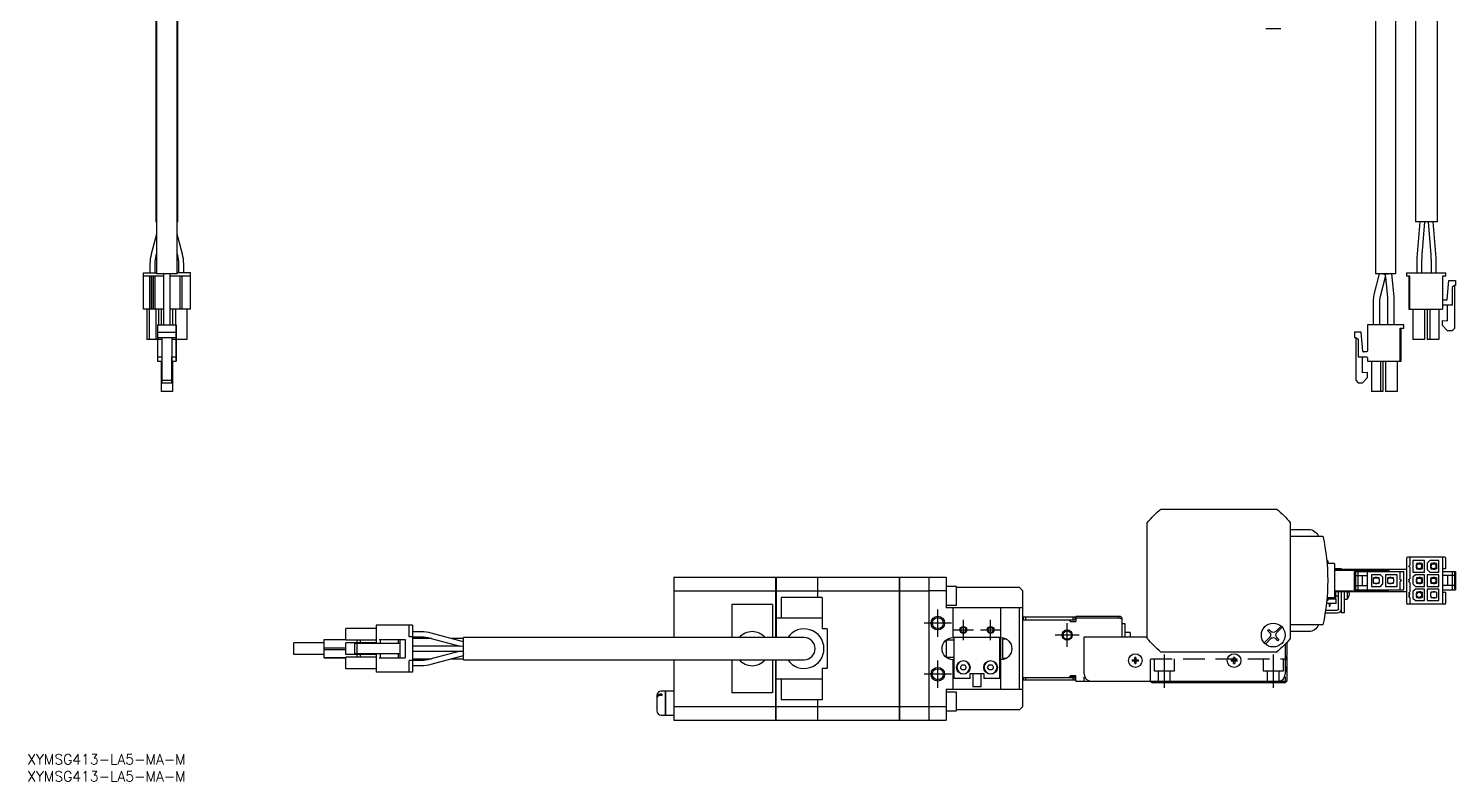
# Model space of a CAD drawing. Extents: x 0 to 864, y -8 to 489.
# Drawn here: x 0.4 to 419.4, y -8 to 213.1 of the extents above; entities that cross this region are included whole.
import ezdxf

# ---------------------------------------------------------------- set-up
doc = ezdxf.new("R2010")
doc.units = 0
doc.header["$LTSCALE"] = 0.5
doc.linetypes.add('CENTER', pattern=[50.8, 31.75, -6.35, 6.35, -6.35])
doc.linetypes.add('DASHED', pattern=[19.05, 12.7, -6.35])
for name, color, linetype in [('MSM_CENTER', 1, 'CENTER'), ('MSM_CONTINUOUS', 7, 'CONTINUOUS'), ('MSM_DASHED', 4, 'DASHED'), ('MSM_NARROW', 5, 'CONTINUOUS'), ('MSM_PART_NUMBER', 7, 'CONTINUOUS')]:
    doc.layers.add(name, color=color, linetype=linetype)
doc.styles.get("Standard").update_dxf_attribs({"font": 'txt.shx', "height": 1, "bigfont": 'bigfont.shx'})

msp = doc.modelspace()

# ---------------------------------------------------------------- linework, layer by layer
at = {"layer": 'MSM_CENTER'}
for p, q in [((267.38, 34.5), (267.38, 42.5)), ((271.38, 38.5), (263.38, 38.5)), ((274.88, 33.5), (274.88, 39.5)), ((282.88, 33.5), (282.88, 39.5)), ((305.38, 31.5), (305.38, 38.5)), ((271.88, 36.5), (277.88, 36.5)), ((279.88, 36.5), (285.88, 36.5)), ((308.88, 35), (301.88, 35)), ((267.38, 19.5), (267.38, 27.5)), ((333.88, 29.3), (333.88, 19.5)), ((365.88, 29.3), (365.88, 19.5)), ((271.38, 23.5), (263.38, 23.5))]:
    msp.add_line(p, q, dxfattribs=at)
at = {"layer": 'MSM_CONTINUOUS'}
for p, q in [((407.63, 243.36), (407.63, 156.36)), ((414.13, 156.36), (414.13, 243.36)), ((395.88, 236.11), (395.88, 141.11)), ((401.88, 141.11), (401.88, 236.11)), ((37.75, 218.11), (37.75, 156.36)), ((38, 218.11), (38, 141.11)), ((44, 141.11), (44, 218.11)), ((44.25, 156.36), (44.25, 218.11)), ((363.68, 213.11), (368.08, 213.11)), ((38, 156.36), (37.75, 156.36)), ((44.25, 156.36), (44, 156.36)), ((414.13, 156.36), (407.63, 156.36)), ((408.88, 156.36), (408.04, 145.81)), ((409.61, 146.62), (410.38, 156.3)), ((411.38, 156.3), (412.11, 146.62)), ((413.67, 145.79), (412.88, 156.36)), ((38, 152.73), (36.43, 146.87)), ((45.57, 146.87), (44, 152.73)), ((37.88, 146.49), (38, 146.94)), ((44, 146.94), (44.12, 146.48)), ((45.57, 146.87), (45.57, 146.87)), ((36.05, 143.99), (36.05, 141.36)), ((37.55, 141.36), (37.55, 143.99)), ((44.45, 143.99), (44.45, 141.36)), ((45.95, 141.36), (45.95, 143.99)), ((408, 144.96), (408, 141.36)), ((409.5, 143.99), (409.61, 146.62)), ((409.5, 141.36), (409.5, 143.99)), ((412.11, 146.62), (412.2, 143.99)), ((412.2, 143.99), (412.2, 141.36)), ((413.7, 141.36), (413.7, 144.98)), ((34.1, 141.36), (38, 141.36)), ((34.1, 130.66), (34.1, 141.36)), ((40, 140.36), (34.1, 140.36)), ((36, 130.66), (36, 140.36)), ((36.5, 130.66), (36.5, 140.36)), ((36.55, 130.66), (36.55, 140.36)), ((37.05, 130.66), (37.05, 140.36)), ((37.1, 130.66), (37.1, 140.36)), ((37.6, 130.66), (37.6, 140.36)), ((44, 141.11), (38, 141.11)), ((40, 141.11), (40, 134.73)), ((42, 134.73), (42, 141.11)), ((42, 134.2), (42, 141.11)), ((47.9, 140.36), (42, 140.36)), ((47.9, 141.36), (44, 141.36)), ((44.95, 130.66), (44.95, 140.36)), ((45.45, 130.66), (45.45, 140.36)), ((47.9, 130.66), (47.9, 141.36)), ((397, 141.11), (395.4, 134.98)), ((401.88, 141.11), (395.88, 141.11)), ((397.33, 134.48), (398.82, 140.16)), ((398.03, 141.11), (398.87, 140.89)), ((398.74, 140.92), (398.03, 141.11)), ((398.73, 141.01), (399.73, 141.11)), ((398.73, 141.01), (398.74, 140.92)), ((398.74, 140.92), (398.87, 140.89)), ((398.87, 140.89), (398.74, 140.92)), ((398.82, 140.16), (398.87, 140.89)), ((398.82, 140.16), (399.4, 134.11)), ((401.39, 134.3), (400.73, 141.11)), ((404.98, 141.36), (404.98, 140.36)), ((404.98, 141.36), (416.58, 141.36)), ((405.98, 140.36), (404.98, 140.36)), ((405.73, 140.36), (405.73, 130.66)), ((405.98, 130.66), (405.98, 140.36)), ((416.58, 140.36), (415.58, 140.36)), ((415.58, 140.36), (415.58, 130.66)), ((416.58, 140.36), (416.58, 141.36)), ((416.98, 133.59), (417.47, 139.16)), ((417.47, 139.16), (419.38, 139.16)), ((419.38, 139.16), (419.38, 137.66)), ((40, 134.73), (40, 133.47)), ((42, 133.47), (42, 134.73)), ((42, 134.01), (42, 134.2)), ((395.4, 134.98), (395.2, 133.47)), ((397.2, 133.47), (397.33, 134.48)), ((399.4, 134.11), (399.4, 134.01)), ((401.4, 134.01), (401.39, 134.3)), ((419.08, 137.66), (418.38, 137.16)), ((418.38, 137.16), (418.38, 131.91)), ((419.38, 137.66), (419.08, 137.66)), ((419.08, 137.66), (419.08, 125.06)), ((40, 130.66), (34.1, 130.66)), ((35.1, 130.66), (35.1, 121.76)), ((35.85, 130.66), (35.85, 121.76)), ((37.75, 130.66), (37.75, 121.76)), ((38.5, 130.66), (38.5, 126.11)), ((39.3, 130.66), (39.3, 126.11)), ((40, 133.47), (40, 126.11)), ((42, 126.11), (42, 134.01)), ((42, 126.11), (42, 133.47)), ((47.9, 130.66), (42, 130.66)), ((42.7, 130.66), (42.7, 126.11)), ((43.5, 130.66), (43.5, 126.11)), ((46.9, 130.66), (46.9, 121.76)), ((395.2, 133.47), (395.2, 126.11)), ((397.2, 126.11), (397.2, 133.47)), ((399.4, 134.01), (399.4, 126.11)), ((401.4, 126.11), (401.4, 134.01)), ((405.73, 130.66), (415.58, 130.66)), ((406.88, 130.66), (406.88, 121.76)), ((410.28, 130.66), (410.28, 121.76)), ((411.08, 130.66), (411.08, 121.76)), ((411.83, 130.66), (411.83, 121.76)), ((414.48, 130.66), (414.48, 121.76)), ((415.88, 133.41), (416.78, 133.41)), ((418.38, 131.91), (415.88, 131.91)), ((417.08, 127.23), (417.08, 131.91)), ((38.3, 126.11), (43.7, 126.11)), ((38.3, 126.11), (38.3, 123.91)), ((43.7, 126.11), (43.7, 118.46)), ((43.7, 125.11), (43.7, 126.11)), ((393.58, 126.11), (393.58, 118.46)), ((404.18, 126.11), (393.58, 126.11)), ((404.18, 125.11), (404.18, 126.11)), ((404.18, 125.11), (404.18, 126.11)), ((415.58, 125.86), (415.58, 127.36)), ((415.58, 127.36), (417.08, 127.23)), ((417.08, 124.36), (415.58, 125.86)), ((38.3, 121.76), (35.1, 121.76)), ((38.3, 123.91), (38.3, 122.41)), ((38.3, 123.91), (43.7, 123.91)), ((38.3, 122.41), (43.7, 122.41)), ((38.3, 122.41), (38.3, 121.91)), ((38.3, 121.91), (39.5, 121.91)), ((38.3, 121.91), (38.3, 116.66)), ((39.5, 122.41), (39.5, 109.81)), ((42.5, 122.41), (42.5, 121.91)), ((42.5, 122.41), (42.5, 109.81)), ((42.5, 121.91), (43.7, 121.91)), ((42.5, 121.91), (42.5, 116.66)), ((43.7, 115.41), (43.7, 125.11)), ((43.7, 123.91), (43.7, 122.41)), ((43.7, 118.34), (43.7, 123.91)), ((43.7, 122.41), (43.7, 121.91)), ((43.7, 121.91), (43.7, 116.66)), ((46.9, 121.76), (43.7, 121.76)), ((389.78, 123.91), (389.78, 122.41)), ((391.69, 123.91), (389.78, 123.91)), ((389.78, 122.41), (390.08, 122.41)), ((390.08, 122.41), (390.78, 121.91)), ((390.08, 122.41), (390.08, 109.81)), ((390.78, 121.91), (390.78, 116.66)), ((392.18, 118.34), (391.69, 123.91)), ((392.18, 118.34), (391.69, 123.91)), ((403.18, 125.11), (404.18, 125.11)), ((403.18, 115.41), (403.18, 125.11)), ((403.18, 115.41), (403.18, 125.11)), ((403.43, 115.41), (403.43, 125.11)), ((410.28, 121.76), (406.88, 121.76)), ((414.48, 121.76), (411.08, 121.76)), ((418.38, 124.36), (417.08, 124.36)), ((419.08, 125.06), (418.38, 124.36)), ((43.7, 118.46), (43.7, 118.16)), ((43.7, 118.16), (43.7, 118.34)), ((392.18, 118.34), (392.08, 119.49)), ((392.18, 118.34), (392.08, 119.49)), ((392.08, 119.49), (392.08, 119.49)), ((393.28, 118.16), (392.38, 118.16)), ((38.3, 116.66), (39.5, 116.66)), ((38.3, 116.66), (38.3, 116.36)), ((38.3, 116.36), (38.3, 115.41)), ((38.3, 115.41), (39.5, 115.41)), ((39.3, 115.41), (39.3, 106.51)), ((42.5, 111.98), (42.5, 116.66)), ((42.5, 116.66), (43.7, 116.66)), ((42.5, 116.36), (42.5, 116.66)), ((42.5, 115.41), (43.7, 115.41)), ((42.7, 115.41), (42.7, 106.51)), ((42.7, 115.41), (42.7, 106.51)), ((42.7, 115.41), (42.7, 106.51)), ((43.7, 116.66), (43.7, 116.36)), ((43.7, 116.36), (43.7, 115.41)), ((390.78, 116.66), (393.28, 116.66)), ((392.08, 111.98), (392.08, 116.66)), ((392.08, 111.98), (392.08, 116.66)), ((393.58, 116.36), (393.58, 115.41)), ((393.58, 115.41), (403.18, 115.41)), ((394.68, 115.41), (394.68, 106.51)), ((397.33, 115.41), (397.33, 106.51)), ((398.08, 115.41), (398.08, 106.51)), ((398.08, 115.41), (398.08, 106.51)), ((398.88, 115.41), (398.88, 106.51)), ((402.28, 115.41), (402.28, 106.51)), ((402.28, 115.41), (402.28, 106.51)), ((403.18, 115.41), (403.43, 115.41)), ((39.5, 109.81), (39.5, 109.11)), ((39.5, 109.81), (42.5, 109.81)), ((39.5, 109.11), (42.5, 109.11)), ((42.5, 112.11), (42.5, 111.98)), ((42.5, 110.61), (42.5, 112.11)), ((42.5, 109.11), (42.5, 110.61)), ((42.5, 109.81), (42.5, 109.11)), ((390.08, 109.81), (390.78, 109.11)), ((390.78, 109.11), (392.08, 109.11)), ((393.58, 112.11), (392.08, 111.98)), ((392.08, 109.11), (393.58, 110.61)), ((392.08, 109.11), (393.58, 110.61)), ((393.58, 110.61), (393.58, 112.11)), ((393.58, 110.61), (393.58, 112.11)), ((42.7, 106.51), (39.3, 106.51)), ((398.08, 106.51), (394.68, 106.51)), ((402.28, 106.51), (398.88, 106.51)), ((332.88, 72), (332.75, 71.87)), ((332.91, 72), (366.85, 72)), ((367.01, 71.87), (366.88, 72)), ((329.01, 68.13), (328.88, 68)), ((328.88, 34.03), (328.88, 67.97)), ((370.88, 68), (370.75, 68.13)), ((370.88, 67.97), (370.88, 34.03)), ((370.88, 66), (376.3, 66)), ((370.88, 64), (380.45, 64)), ((381.88, 56.82), (381.59, 56.82)), ((383.88, 56), (381.67, 56)), ((381.88, 56.82), (381.88, 56)), ((383.88, 56), (383.88, 46)), ((383.88, 54.5), (385.48, 54.5)), ((404.98, 57.6), (404.98, 44.4)), ((416.28, 57.9), (405.28, 57.9)), ((405.98, 57.9), (405.98, 55.45)), ((405.98, 54.95), (405.98, 51.52)), ((406.88, 56.9), (406.88, 53.5)), ((410.28, 56.9), (406.88, 56.9)), ((408.25, 55.95), (407.88, 55.57)), ((407.88, 55.57), (407.88, 54.82)), ((407.88, 54.82), (408.25, 54.45)), ((408.63, 56), (407.98, 56)), ((407.98, 56), (407.98, 55.67)), ((407.98, 54.72), (407.98, 54.4)), ((408.04, 54.99), (408.17, 54.54)), ((409.63, 55.95), (408.25, 55.95)), ((409.13, 56.1), (408.63, 56.1)), ((408.63, 56.1), (408.63, 55.95)), ((409.13, 56.1), (409.13, 55.95)), ((409.63, 56), (409.13, 56)), ((409.63, 54.89), (409.47, 55.41)), ((409.63, 56), (409.63, 54.4)), ((410.28, 53.5), (410.28, 56.9)), ((411.83, 56.9), (411.08, 56.15)), ((411.08, 56.15), (411.08, 54.25)), ((414.48, 56.9), (411.83, 56.9)), ((412.45, 55.95), (412.08, 55.57)), ((412.08, 55.57), (412.08, 54.82)), ((412.23, 55.4), (412.08, 54.86)), ((412.08, 54.82), (412.45, 54.45)), ((412.83, 56), (412.18, 56)), ((412.18, 56), (412.18, 55.67)), ((412.18, 54.72), (412.18, 54.4)), ((413.83, 55.95), (412.45, 55.95)), ((413.33, 56.1), (412.83, 56.1)), ((412.83, 56.1), (412.83, 55.95)), ((413.33, 56.1), (413.33, 55.95)), ((413.83, 56), (413.33, 56)), ((413.52, 54.45), (413.68, 55)), ((413.83, 56), (413.83, 54.4)), ((414.48, 53.5), (414.48, 56.9)), ((415.58, 57.9), (415.58, 44.1)), ((415.58, 54.5), (416.58, 54.5)), ((416.58, 54.5), (416.58, 57.6)), ((189.88, 52), (219.83, 52)), ((189.88, 52), (189.88, 34.25)), ((219.83, 34.25), (219.83, 52)), ((219.83, 51.95), (219.88, 51.95)), ((219.88, 52), (219.88, 34.25)), ((219.88, 52), (232.13, 52)), ((232.13, 46), (232.13, 52)), ((232.13, 51.95), (232.18, 51.95)), ((232.18, 52), (256.13, 52)), ((232.18, 46), (232.18, 52)), ((256.13, 10), (256.13, 52)), ((256.13, 51.95), (256.18, 51.95)), ((256.18, 52), (269.88, 52)), ((256.18, 10), (256.18, 52)), ((264.88, 10), (264.88, 52)), ((269.88, 52), (269.88, 43)), ((404.98, 54.25), (383.88, 54.25)), ((398.88, 54), (383.88, 54)), ((389.78, 48.3), (389.78, 53.7)), ((389.78, 53.7), (404.18, 53.7)), ((390.08, 48.3), (390.08, 53.7)), ((390.08, 52.5), (393.58, 52.5)), ((390.78, 48.3), (390.78, 53.7)), ((392.08, 49.5), (392.08, 52.5)), ((393.58, 48.3), (393.58, 53.7)), ((397.33, 52.7), (394.68, 52.7)), ((394.68, 52.7), (394.68, 49.3)), ((395.83, 51.8), (395.33, 51.8)), ((395.33, 50.2), (395.33, 51.8)), ((396.7, 51.75), (395.33, 51.75)), ((396.33, 51.9), (395.83, 51.9)), ((395.83, 51.75), (395.83, 51.9)), ((396.33, 51.75), (396.33, 51.9)), ((396.98, 51.8), (396.33, 51.8)), ((397.08, 51.37), (396.7, 51.75)), ((396.7, 50.25), (397.08, 50.62)), ((396.98, 51.47), (396.98, 51.8)), ((396.98, 50.2), (396.98, 50.52)), ((397.08, 50.62), (397.08, 51.37)), ((398.08, 51.95), (397.33, 52.7)), ((398.08, 50.05), (398.08, 51.95)), ((398.88, 52.7), (398.88, 49.3)), ((402.28, 52.7), (398.88, 52.7)), ((400.03, 51.8), (399.53, 51.8)), ((399.53, 50.2), (399.53, 51.8)), ((400.9, 51.75), (399.53, 51.75)), ((400.53, 51.9), (400.03, 51.9)), ((400.03, 51.75), (400.03, 51.9)), ((400.53, 51.75), (400.53, 51.9)), ((401.18, 51.8), (400.53, 51.8)), ((401.28, 51.37), (400.9, 51.75)), ((400.9, 50.25), (401.28, 50.62)), ((401.18, 51.47), (401.18, 51.8)), ((401.18, 50.2), (401.18, 50.52)), ((401.28, 50.62), (401.28, 51.37)), ((402.28, 49.3), (402.28, 52.7)), ((403.18, 51.25), (403.18, 53.7)), ((403.18, 48.3), (403.18, 50.75)), ((404.18, 48.3), (404.18, 53.7)), ((405.98, 51.02), (405.98, 50.97)), ((405.98, 50.47), (405.98, 47.6)), ((406.88, 53.5), (410.28, 53.5)), ((407.63, 52.7), (406.88, 51.95)), ((406.88, 51.95), (406.88, 50.05)), ((410.28, 52.7), (407.63, 52.7)), ((408.25, 51.75), (407.88, 51.37)), ((407.88, 51.37), (407.88, 50.62)), ((407.88, 50.62), (408.25, 50.25)), ((407.98, 54.4), (408.63, 54.4)), ((408.63, 51.8), (407.98, 51.8)), ((407.98, 51.8), (407.98, 51.47)), ((407.98, 50.52), (407.98, 50.2)), ((408.25, 54.45), (409.63, 54.45)), ((409.63, 51.75), (408.25, 51.75)), ((408.63, 54.45), (408.63, 54.3)), ((408.63, 54.3), (409.13, 54.3)), ((409.13, 51.9), (408.63, 51.9)), ((408.63, 51.9), (408.63, 51.75)), ((409.13, 54.3), (409.13, 54.45)), ((409.13, 54.4), (409.63, 54.4)), ((409.13, 51.9), (409.13, 51.75)), ((409.63, 51.8), (409.13, 51.8)), ((409.63, 51.75), (409.55, 51.75)), ((409.63, 51.8), (409.63, 50.2)), ((410.28, 49.3), (410.28, 52.7)), ((411.08, 54.25), (411.83, 53.5)), ((414.48, 52.7), (411.08, 52.7)), ((411.08, 52.7), (411.08, 49.3)), ((411.83, 53.5), (414.48, 53.5)), ((412.45, 51.75), (412.08, 51.37)), ((412.08, 51.37), (412.08, 50.62)), ((412.08, 50.62), (412.18, 50.52)), ((412.18, 54.4), (412.83, 54.4)), ((412.83, 51.8), (412.18, 51.8)), ((412.18, 51.8), (412.18, 51.47)), ((412.18, 50.52), (412.18, 50.2)), ((412.18, 50.52), (412.45, 50.25)), ((412.45, 54.45), (413.83, 54.45)), ((413.83, 51.75), (412.45, 51.75)), ((412.83, 54.45), (412.83, 54.3)), ((412.83, 54.3), (413.33, 54.3)), ((413.33, 51.9), (412.83, 51.9)), ((412.83, 51.9), (412.83, 51.75)), ((413.33, 54.3), (413.33, 54.45)), ((413.33, 54.4), (413.83, 54.4)), ((413.33, 51.9), (413.33, 51.75)), ((413.83, 51.8), (413.33, 51.8)), ((413.83, 51.8), (413.83, 50.2)), ((414.48, 49.3), (414.48, 52.7)), ((415.58, 53.7), (419.38, 53.7)), ((419.08, 52.5), (415.58, 52.5)), ((417.08, 52.5), (417.08, 49.5)), ((418.38, 53.7), (418.38, 48.3)), ((419.08, 53.7), (419.08, 48.3)), ((419.38, 53.7), (419.38, 48.3)), ((189.88, 47.97), (219.83, 47.97)), ((219.83, 47.71), (219.88, 47.71)), ((219.88, 47.97), (232.13, 47.97)), ((232.13, 47.71), (232.18, 47.71)), ((232.18, 47.97), (256.13, 47.97)), ((256.13, 47.71), (256.18, 47.71)), ((256.18, 47.97), (264.88, 47.97)), ((269.88, 48), (264.88, 48)), ((272.88, 49.25), (269.88, 49.25)), ((272.88, 43.75), (272.88, 49.25)), ((291.38, 49), (272.88, 49)), ((292.38, 48), (291.38, 49)), ((292.38, 14), (292.38, 48)), ((383.88, 48), (398.88, 48)), ((383.88, 47.75), (404.98, 47.75)), ((383.88, 46.8), (384.18, 46.5)), ((384.13, 46.55), (384.13, 45.5)), ((384.18, 47.75), (384.18, 46.5)), ((384.18, 46.5), (385.08, 46.5)), ((385.08, 42.7), (385.08, 47.75)), ((385.88, 41.5), (385.88, 47.75)), ((386.68, 47.75), (386.68, 41.5)), ((387.58, 47.75), (387.58, 45.5)), ((388.15, 47.68), (388.27, 47.68)), ((388.27, 47.32), (388.15, 47.32)), ((388.15, 46.61), (388.15, 46.61)), ((389.78, 48.3), (404.18, 48.3)), ((390.08, 49.5), (393.58, 49.5)), ((394.68, 49.3), (397.33, 49.3)), ((395.33, 50.25), (396.7, 50.25)), ((395.33, 50.2), (395.83, 50.2)), ((395.83, 50.25), (395.83, 50.1)), ((395.83, 50.1), (396.33, 50.1)), ((396.33, 50.1), (396.33, 50.25)), ((396.33, 50.2), (396.98, 50.2)), ((397.33, 49.3), (398.08, 50.05)), ((398.88, 49.3), (402.28, 49.3)), ((399.53, 50.25), (400.9, 50.25)), ((399.53, 50.2), (400.03, 50.2)), ((400.03, 50.25), (400.03, 50.1)), ((400.03, 50.1), (400.53, 50.1)), ((400.53, 50.1), (400.53, 50.25)), ((400.53, 50.2), (401.18, 50.2)), ((405.98, 47.1), (405.98, 47.05)), ((405.98, 46.55), (405.98, 46.5)), ((406.88, 50.05), (407.63, 49.3)), ((407.63, 48.5), (406.88, 47.75)), ((406.88, 47.75), (406.88, 45.85)), ((407.63, 49.3), (410.28, 49.3)), ((410.28, 48.5), (407.63, 48.5)), ((408.25, 47.55), (407.88, 47.17)), ((407.88, 47.17), (407.88, 46.42)), ((407.88, 46.42), (408.25, 46.05)), ((407.98, 50.2), (408.63, 50.2)), ((407.98, 47.6), (407.98, 47.27)), ((408.63, 47.6), (407.98, 47.6)), ((407.98, 46.32), (407.98, 46)), ((408.04, 47.01), (408.17, 47.46)), ((408.25, 50.25), (409.63, 50.25)), ((409.63, 47.55), (408.25, 47.55)), ((408.63, 50.25), (408.63, 50.1)), ((408.63, 50.1), (409.13, 50.1)), ((409.13, 47.7), (408.63, 47.7)), ((408.63, 47.7), (408.63, 47.55)), ((409.13, 50.1), (409.13, 50.25)), ((409.13, 50.2), (409.63, 50.2)), ((409.13, 47.7), (409.13, 47.55)), ((409.63, 47.6), (409.13, 47.6)), ((409.63, 47.11), (409.47, 46.59)), ((409.63, 50.25), (409.55, 50.25)), ((409.63, 47.6), (409.63, 46)), ((410.28, 45.1), (410.28, 48.5)), ((411.08, 49.3), (414.48, 49.3)), ((411.08, 48.5), (411.08, 45.1)), ((414.48, 48.5), (411.08, 48.5)), ((412.45, 47.55), (412.08, 47.17)), ((412.08, 47.17), (412.08, 46.42)), ((412.08, 46.42), (412.45, 46.05)), ((412.18, 50.2), (412.83, 50.2)), ((412.83, 47.6), (412.18, 47.6)), ((412.18, 47.6), (412.18, 47.27)), ((412.18, 46.32), (412.18, 46)), ((412.45, 50.25), (413.83, 50.25)), ((413.83, 47.55), (412.45, 47.55)), ((412.83, 50.25), (412.83, 50.1)), ((412.83, 50.1), (413.33, 50.1)), ((413.33, 47.7), (412.83, 47.7)), ((412.83, 47.7), (412.83, 47.55)), ((413.33, 50.1), (413.33, 50.25)), ((413.33, 50.2), (413.83, 50.2)), ((413.33, 47.7), (413.33, 47.55)), ((413.83, 47.6), (413.33, 47.6)), ((413.83, 47.6), (413.83, 46)), ((414.48, 45.1), (414.48, 48.5)), ((419.08, 49.5), (415.58, 49.5)), ((415.58, 48.3), (419.38, 48.3)), ((416.58, 47.5), (415.58, 47.5)), ((416.58, 44.4), (416.58, 47.5)), ((218.88, 44), (206.88, 44)), ((206.88, 44), (206.88, 34.25)), ((218.88, 44), (218.88, 34.25)), ((221.38, 46), (221.38, 40)), ((233.38, 46), (221.38, 46)), ((233.38, 46), (233.38, 36.78)), ((269.88, 43.75), (272.88, 43.75)), ((292.38, 43), (269.88, 43)), ((271.88, 34.25), (271.88, 43)), ((285.88, 34.25), (285.88, 43)), ((291.38, 19), (291.38, 43)), ((381.24, 42.3), (384.68, 42.3)), ((384.38, 44.3), (381.5, 44.3)), ((381.59, 45.18), (381.88, 45.18)), ((381.67, 46), (383.88, 46)), ((381.88, 46), (381.88, 45.18)), ((384.38, 45.5), (381.88, 45.5)), ((382.25, 44.3), (382.25, 43.5)), ((382.25, 43.5), (382.5, 43.5)), ((382.5, 44.3), (382.5, 43.5)), ((383.13, 46), (383.13, 45.5)), ((383.58, 45.5), (383.58, 46)), ((384.38, 44.3), (384.38, 45.5)), ((386.68, 45.5), (387.58, 45.5)), ((416.28, 44.1), (405.28, 44.1)), ((405.98, 46), (405.98, 44.1)), ((406.88, 45.85), (407.63, 45.1)), ((407.63, 45.1), (410.28, 45.1)), ((407.98, 46), (408.63, 46)), ((408.25, 46.05), (409.63, 46.05)), ((408.63, 46.05), (408.63, 45.9)), ((408.63, 45.9), (409.13, 45.9)), ((409.13, 45.9), (409.13, 46.05)), ((409.13, 46), (409.63, 46)), ((411.08, 45.1), (414.48, 45.1)), ((412.18, 46), (412.83, 46)), ((412.45, 46.05), (413.83, 46.05)), ((412.83, 46.05), (412.83, 45.9)), ((412.83, 45.9), (413.33, 45.9)), ((413.33, 45.9), (413.33, 46.05)), ((413.33, 46), (413.83, 46)), ((102.43, 37.9), (102.43, 32.5)), ((113.13, 37.9), (102.43, 37.9)), ((112.13, 34.5), (112.13, 37.9)), ((113.13, 37.9), (113.13, 24.1)), ((233.38, 40), (219.88, 40)), ((292.38, 39.5), (305.88, 39.5)), ((292.58, 39.5), (292.58, 40.3)), ((292.58, 40.3), (307.58, 40.3)), ((293.08, 40.3), (293.08, 39.5)), ((305.88, 39.5), (307.58, 39.5)), ((306.38, 39), (305.88, 39.5)), ((306.38, 39), (307.88, 39)), ((307.08, 39.5), (307.08, 40.3)), ((307.58, 40.3), (307.58, 39.5)), ((307.88, 40.5), (307.88, 39)), ((307.88, 40.5), (320.88, 40.5)), ((320.77, 40), (307.88, 40)), ((320.77, 40), (320.27, 40.5)), ((321.38, 39.69), (320.77, 40)), ((320.88, 40.5), (321.38, 40)), ((321.38, 40), (321.38, 34.5)), ((322.38, 38.25), (321.38, 38.25)), ((322.38, 34.5), (322.38, 38.25)), ((380.45, 38), (370.88, 38)), ((381.12, 41.5), (384.68, 41.5)), ((386.68, 41.5), (385.88, 41.5)), ((87.18, 28.3), (87.18, 33.7)), ((87.18, 33.7), (93.53, 33.7)), ((93.53, 33.5), (93.53, 36.9)), ((102.43, 36.9), (93.53, 36.9)), ((103.38, 33.7), (110.93, 33.7)), ((103.68, 33.7), (103.68, 32.5)), ((108.93, 33.7), (108.93, 32.5)), ((109.43, 33.7), (109.43, 28.3)), ((110.93, 33.7), (110.93, 28.3)), ((113.13, 34.5), (112.13, 34.5)), ((115.76, 35.95), (113.13, 35.95)), ((113.13, 34.45), (115.76, 34.45)), ((118.71, 34), (113.13, 34)), ((118.25, 34.12), (127.1, 31.75)), ((128.13, 33.03), (118.64, 35.57)), ((128.13, 34), (124.5, 34)), ((128.13, 27.75), (128.13, 34.25)), ((228.13, 34.25), (128.13, 34.25)), ((234.88, 36.78), (233.38, 36.78)), ((234.88, 36.78), (234.88, 25.22)), ((269.88, 33.56), (269.88, 28.44)), ((285.88, 34.25), (271.88, 34.25)), ((272.18, 22.25), (272.18, 34.25)), ((275.58, 36.8), (275.6, 36.82)), ((275.58, 36.8), (275.58, 36.15)), ((285.58, 22.25), (285.58, 34.25)), ((285.78, 34.25), (285.78, 27.75)), ((286.38, 33.75), (286.38, 28.25)), ((287.61, 33.75), (286.38, 33.75)), ((310.38, 23.5), (310.38, 34.5)), ((310.38, 34.5), (328.88, 34.5)), ((323.88, 35.75), (322.38, 35.75)), ((323.88, 35.75), (323.88, 34.5)), ((328.88, 34), (329.01, 33.87)), ((363.23, 32.71), (364.82, 34.29)), ((365.17, 33.94), (363.59, 32.35)), ((364.22, 36.31), (364.57, 36.66)), ((364.82, 35.71), (364.22, 36.31)), ((364.57, 36.66), (365.17, 36.06)), ((366.59, 36.06), (368.17, 37.65)), ((367.19, 33.34), (366.59, 33.94)), ((368.53, 37.29), (366.94, 35.71)), ((366.94, 34.29), (367.54, 33.69)), ((367.54, 33.69), (367.19, 33.34)), ((370.75, 33.87), (370.88, 34)), ((376.3, 36), (370.88, 36)), ((87.18, 32.7), (78.28, 32.7)), ((78.28, 29.3), (78.28, 32.7)), ((87.18, 31.25), (93.53, 31.25)), ((87.18, 30.75), (93.53, 30.75)), ((102.43, 33.5), (93.53, 33.5)), ((102.43, 32.7), (93.53, 32.7)), ((93.53, 29.3), (93.53, 32.7)), ((96.13, 32.5), (96.13, 29.5)), ((109.43, 32.5), (96.13, 32.5)), ((109.43, 29.5), (96.13, 29.5)), ((96.83, 32.5), (96.83, 29.5)), ((96.88, 32.7), (96.88, 33.5)), ((97.88, 32.7), (97.88, 33.5)), ((102.43, 29.5), (102.43, 24.1)), ((103.68, 29.5), (103.68, 28.3)), ((108.93, 29.5), (108.93, 28.3)), ((127.1, 31.75), (113.13, 31.75)), ((113.13, 30.25), (128.13, 30.25)), ((127.1, 30.25), (118.26, 27.88)), ((128, 31.64), (127.1, 31.75)), ((128.13, 31.75), (128.04, 31.75)), ((272.18, 33.5), (269.88, 33.5)), ((332.75, 30.13), (332.88, 30)), ((366.85, 30), (332.91, 30)), ((366.88, 30), (367.01, 30.13)), ((369.38, 32.33), (369.38, 23.5)), ((369.88, 32.86), (369.88, 29)), ((87.18, 29.3), (78.28, 29.3)), ((87.18, 29.3), (78.28, 29.3)), ((87.18, 29.3), (78.28, 29.3)), ((88.13, 28.3), (87.18, 28.3)), ((87.18, 28.3), (93.53, 28.3)), ((88.43, 28.3), (88.13, 28.3)), ((93.53, 28.3), (88.43, 28.3)), ((90.23, 28.3), (89.93, 28.3)), ((89.93, 28.3), (90.11, 28.3)), ((90.11, 28.3), (93.53, 28.3)), ((93.53, 28.3), (90.23, 28.3)), ((102.43, 29.3), (93.53, 29.3)), ((102.43, 28.5), (93.53, 28.5)), ((93.53, 25.1), (93.53, 28.5)), ((96.88, 28.5), (96.88, 29.3)), ((97.88, 28.5), (97.88, 29.3)), ((103.38, 28.3), (110.93, 28.3)), ((112.13, 24.1), (112.13, 27.5)), ((113.13, 27.5), (112.13, 27.5)), ((113.13, 28), (118.71, 28)), ((115.76, 27.55), (113.13, 27.55)), ((113.13, 26.05), (115.76, 26.05)), ((118.65, 26.43), (128.13, 28.97)), ((124.5, 28), (128.13, 28)), ((128.13, 27.75), (228.13, 27.75)), ((189.88, 27.75), (189.88, 10)), ((206.88, 27.75), (206.88, 18)), ((218.88, 27.75), (218.88, 18)), ((219.83, 10), (219.83, 27.75)), ((219.88, 10), (219.88, 27.75)), ((234.88, 25.22), (233.38, 25.22)), ((233.38, 25.22), (233.38, 16)), ((269.88, 28.5), (272.18, 28.5)), ((271.88, 19), (271.88, 27.75)), ((271.88, 27.75), (272.18, 27.75)), ((274.01, 25.5), (274.45, 26.25)), ((274.45, 24.75), (274.01, 25.5)), ((274.45, 26.25), (275.31, 26.25)), ((275.31, 26.25), (275.75, 25.5)), ((275.75, 25.5), (275.31, 24.75)), ((282.01, 25.5), (282.45, 26.25)), ((282.45, 24.75), (282.01, 25.5)), ((282.45, 26.25), (283.31, 26.25)), ((283.31, 26.25), (283.75, 25.5)), ((283.75, 25.5), (283.31, 24.75)), ((285.58, 27.75), (285.88, 27.75)), ((285.88, 19), (285.88, 27.75)), ((286.38, 28.25), (287.61, 28.25)), ((324.49, 27.68), (325.2, 27.68)), ((325.2, 27.32), (324.49, 27.32)), ((325.2, 27.68), (325.2, 28.39)), ((325.21, 27.67), (325.2, 27.68)), ((325.21, 27.33), (325.2, 27.32)), ((325.2, 26.61), (325.2, 27.32)), ((325.21, 27.33), (325.21, 27.67)), ((325.21, 27.67), (325.55, 27.67)), ((325.55, 27.33), (325.21, 27.33)), ((325.55, 27.67), (325.56, 27.68)), ((325.55, 27.67), (325.55, 27.33)), ((325.55, 27.33), (325.56, 27.32)), ((325.56, 28.39), (325.56, 27.68)), ((325.56, 27.68), (326.27, 27.68)), ((325.56, 27.32), (325.56, 26.61)), ((326.27, 27.32), (325.56, 27.32)), ((353.49, 27.68), (354.2, 27.68)), ((354.2, 27.32), (353.49, 27.32)), ((354.2, 27.68), (354.2, 28.39)), ((354.21, 27.67), (354.2, 27.68)), ((354.21, 27.33), (354.2, 27.32)), ((354.2, 26.61), (354.2, 27.32)), ((354.21, 27.67), (354.55, 27.67)), ((354.21, 27.33), (354.21, 27.67)), ((354.55, 27.33), (354.21, 27.33)), ((354.55, 27.67), (354.56, 27.68)), ((354.55, 27.67), (354.55, 27.33)), ((354.55, 27.33), (354.56, 27.32)), ((354.56, 28.39), (354.56, 27.68)), ((354.56, 27.68), (355.27, 27.68)), ((354.56, 27.32), (354.56, 26.61)), ((355.27, 27.32), (354.56, 27.32)), ((369.38, 29), (369.63, 28.75)), ((369.38, 28.5), (369.88, 29)), ((369.38, 28.4), (369.48, 28.4)), ((369.88, 28.2), (369.38, 28.2)), ((369.38, 28), (369.88, 28)), ((369.88, 28), (369.38, 27.5)), ((369.68, 25.5), (369.38, 25.5)), ((369.68, 24.3), (369.68, 25.5)), ((369.78, 28.9), (369.78, 28.7)), ((369.78, 28.8), (369.88, 28.7)), ((369.88, 28.7), (369.88, 21.5)), ((102.43, 25.1), (93.53, 25.1)), ((113.13, 24.1), (102.43, 24.1)), ((233.38, 22), (219.88, 22)), ((221.38, 22), (221.38, 16)), ((276.88, 22.25), (272.18, 22.25)), ((275.31, 24.75), (274.45, 24.75)), ((276.88, 23.75), (280.88, 23.75)), ((276.88, 22.25), (276.88, 23.75)), ((277.63, 23.75), (277.63, 19.75)), ((280.13, 19.75), (280.13, 23.75)), ((280.88, 23.75), (280.88, 22.25)), ((285.58, 22.25), (280.88, 22.25)), ((283.31, 24.75), (282.45, 24.75)), ((292.38, 22.5), (307.58, 22.5)), ((292.58, 21.7), (292.58, 22.5)), ((307.58, 21.7), (292.58, 21.7)), ((293.08, 22.5), (293.08, 21.7)), ((305.88, 22.5), (306.38, 23)), ((306.13, 22.75), (307.88, 22.75)), ((307.88, 23), (306.38, 23)), ((307.08, 21.7), (307.08, 22.5)), ((307.58, 22.5), (307.58, 21.7)), ((307.88, 21.5), (307.88, 23)), ((307.88, 21.5), (369.38, 21.5)), ((310.38, 21.5), (310.38, 22.7)), ((329.88, 21.5), (330.38, 21)), ((330.13, 21.25), (330.38, 21.5)), ((369.38, 21), (330.38, 21)), ((369.68, 24.3), (369.38, 24.3)), ((369.38, 22.7), (369.38, 21.5)), ((369.38, 21.5), (369.63, 21.25)), ((369.38, 21), (369.88, 21.5)), ((184.88, 17.2), (184.88, 12.8)), ((187.33, 18.5), (186.18, 18.5)), ((186.38, 17.65), (186.18, 17.65)), ((186.38, 17.29), (186.18, 17.29)), ((186.38, 17.65), (186.38, 17.29)), ((187.33, 18.5), (187.33, 11.5)), ((187.38, 18.45), (187.33, 18.45)), ((189.88, 18.5), (187.38, 18.5)), ((187.38, 18.5), (187.38, 11.5)), ((218.88, 18), (206.88, 18)), ((292.38, 19), (269.88, 19)), ((269.88, 19), (269.88, 10)), ((272.88, 18.25), (269.88, 18.25)), ((272.88, 12.75), (272.88, 18.25)), ((280.13, 19.75), (277.63, 19.75)), ((189.88, 14.03), (219.83, 14.03)), ((219.83, 14.29), (219.88, 14.29)), ((219.88, 14.03), (232.13, 14.03)), ((233.38, 16), (221.38, 16)), ((232.13, 10), (232.13, 16)), ((232.13, 14.29), (232.18, 14.29)), ((232.18, 10), (232.18, 16)), ((232.18, 14.03), (256.13, 14.03)), ((256.13, 14.29), (256.18, 14.29)), ((256.18, 14.03), (264.88, 14.03)), ((264.88, 14), (269.88, 14)), ((269.88, 12.75), (272.88, 12.75)), ((291.38, 13), (272.88, 13)), ((291.38, 13), (292.38, 14)), ((186.18, 11.5), (187.33, 11.5)), ((187.33, 11.55), (187.38, 11.55)), ((187.38, 11.5), (189.88, 11.5)), ((189.88, 10), (219.83, 10)), ((219.83, 10.05), (219.88, 10.05)), ((219.88, 10), (232.13, 10)), ((232.13, 10.05), (232.18, 10.05)), ((232.18, 10), (256.13, 10)), ((256.13, 10.05), (256.18, 10.05)), ((256.18, 10), (269.88, 10))]:
    msp.add_line(p, q, dxfattribs=at)
for centre, radius in [((408.75, 55.2), 0.75), ((412.95, 55.2), 0.75), ((408.75, 51), 0.75), ((412.95, 51), 0.75), ((408.75, 46.8), 0.75), ((267.38, 38.5), 1.62), ((365.88, 35), 3.5), ((274.88, 36.5), 0.783), ((282.88, 36.5), 0.783), ((305.38, 35), 1.23), ((325.38, 27.5), 2), ((354.38, 27.5), 2), ((274.88, 25.5), 2), ((282.88, 25.5), 2), ((267.38, 23.5), 1.62)]:
    msp.add_circle(centre, radius, dxfattribs=at)
at = {"layer": 'MSM_CONTINUOUS', "extrusion": (0, 0, -1)}
for centre in [(-274.88, 25.5), (-282.88, 25.5)]:
    msp.add_circle(centre, 1.9, dxfattribs=at)
at = {"layer": 'MSM_CONTINUOUS'}
for centre, radius, start, end in [((47.2, 143.99), 11.15, 165.0015, 180.0068), ((34.8, 143.99), 11.15, 359.9911, 15.0006), ((418.75, 144.96), 10.75, 175.452, 180), ((402.95, 144.98), 10.75, 0, 4.2892), ((415.88, 133.71), 0.3, 180, 270), ((415.88, 131.61), 0.3, 90, 180), ((416.78, 133.61), 0.2, 270, 355), ((392.38, 118.36), 0.2, 185, 270), ((392.38, 118.36), 0.2, 185, 270), ((385.48, 53.3), 1.2, 52.3415, 90), ((405.28, 57.6), 0.3, 90, 180), ((416.28, 57.6), 0.3, 0, 90), ((398.88, 51), 3, 64.1588, 115.8426), ((385.08, 47.5), 3.2, 321.3178, 343.8775), ((384.96, 47.5), 3.19, 356.7926, 3.2074), ((385.08, 47.5), 3.19, 343.8933, 356.7703), ((385.08, 47.5), 3.19, 3.2297, 4.4879), ((398.88, 51), 3, 244.1588, 295.8426), ((384.68, 42.7), 1.2, 270, 0), ((405.28, 44.4), 0.3, 180, 270), ((416.28, 44.4), 0.3, 270, 0), ((115.76, 24.84), 11.11, 75, 90.006), ((212.88, 31), 5, 40.5416, 139.4584), ((228.13, 31), 5.82, 213.9465, 146.0535), ((228.13, 31), 3.25, 270, 90), ((136.28, 31.93), 8.5, 191.4354, 196.3511), ((122.24, 33.73), 6.12, 340.0103, 344.0446), ((117.55, 26.8), 11.04, 16.6482, 18.2077), ((115.76, 37.2), 11.15, 269.9911, 285.0006), ((212.88, 31), 5, 220.5416, 319.4584), ((331.92, 27.49), 7.43, 178.555, 181.3305), ((325.38, 21.15), 7.24, 88.575, 91.425), ((325.38, 33.98), 7.36, 268.5995, 271.4005), ((318.71, 27.5), 7.56, 358.6487, 1.3776), ((360.92, 27.49), 7.43, 178.555, 181.3305), ((354.38, 21.04), 7.35, 88.5969, 91.4031), ((354.38, 33.92), 7.31, 268.5822, 271.4055), ((347.17, 27.5), 8.1, 358.7268, 1.2732), ((369.48, 28.7), 0.3, 270, 0), ((312.38, 23.5), 2, 180, 270), ((367.38, 23.5), 2, 270, 0), ((186.18, 17.2), 1.3, 90, 180), ((185.63, 16.7), 0.751, 141.1045, 178.2319), ((185.63, 16.35), 0.754, 138.1061, 174.1834), ((186.1, 16.24), 1.41, 87.1822, 138.6257), ((186.09, 15.91), 1.39, 86.96, 137.1801), ((186.18, 12.8), 1.3, 180, 270)]:
    msp.add_arc(centre, radius, start, end, dxfattribs=at)
at = {"layer": 'MSM_CONTINUOUS', "extrusion": (0, 0, -1)}
for centre, radius, start, end in [((-47.2, 143.99), 9.65, 359.9899, 14.9986), ((-34.8, 143.99), 9.65, 165.0035, 180.008), ((-392.38, 118.36), 0.2, 270, 355), ((-393.28, 118.46), 0.3, 180, 270), ((-393.28, 116.36), 0.3, 90, 180), ((-349.88, 51), 27, 38.9424, 51.0576), ((-349.88, 51), 27, 128.9424, 141.0576), ((-376.3, 63), 3, 90, 160.5288), ((-321.87, 51), 60, 167.4867, 192.5133), ((-405.98, 55.2), 0.25, 270, 90), ((-396.2, 51), 1, 28.9543, 48.5897), ((-396.2, 51), 1, 311.4089, 331.0443), ((-400.4, 51), 1, 28.9543, 48.5897), ((-400.4, 51), 1, 311.4089, 331.0443), ((-403.18, 51), 0.25, 89.9993, 269.9993), ((-405.98, 51.27), 0.25, 270, 90), ((-405.98, 50.72), 0.25, 270, 90), ((-405.98, 47.35), 0.25, 270, 90), ((-405.98, 46.8), 0.25, 270, 90), ((-405.98, 46.25), 0.25, 270, 90), ((-384.68, 42.7), 0.4, 180, 270), ((-376.3, 39), 3, 199.4712, 270), ((-115.76, 24.84), 9.61, 89.9909, 105.0002), ((-271.88, 31), 3.25, 270, 90), ((-285.88, 31), 3.25, 90, 270), ((-349.88, 51), 27, 308.9424, 321.0576), ((-364.11, 35), 1, 135, 225), ((-365.88, 36.77), 1, 225, 315), ((-365.88, 33.23), 1, 45, 135), ((-367.65, 35), 1, 315, 45), ((-349.88, 51), 27, 218.9424, 231.0576), ((-115.76, 37.2), 9.65, 255.0035, 270.008)]:
    msp.add_arc(centre, radius, start, end, dxfattribs=at)
at = {"layer": 'MSM_DASHED'}
for p, q in [((365.13, 32.55), (365.13, 32.55)), ((329.88, 28), (369.38, 28)), ((329.88, 21.5), (329.88, 28)), ((330.88, 28), (330.88, 24.5)), ((336.88, 24.5), (336.88, 28)), ((362.88, 28), (362.88, 24.5)), ((368.88, 24.5), (368.88, 27.75)), ((330.88, 24.5), (336.88, 24.5)), ((332.13, 24.5), (332.13, 21)), ((335.63, 21), (335.63, 24.5)), ((362.88, 24.5), (368.88, 24.5)), ((364.13, 24.5), (364.13, 21)), ((367.63, 21), (367.63, 24.5))]:
    msp.add_line(p, q, dxfattribs=at)
at = {"layer": 'MSM_NARROW'}
for centre, radius in [((267.38, 38.5), 2), ((274.88, 36.5), 1), ((282.88, 36.5), 1), ((305.38, 35), 1.5), ((267.38, 23.5), 2)]:
    msp.add_circle(centre, radius, dxfattribs=at)

# ---------------------------------------------------------------- texts
at = {"layer": 'MSM_PART_NUMBER'}
for p in [(0, -3), (0, -8)]:
    msp.add_text('XYMSG413-LA5-MA-M', height=3, dxfattribs=at).set_placement(p)

doc.saveas('drawing.dxf')
